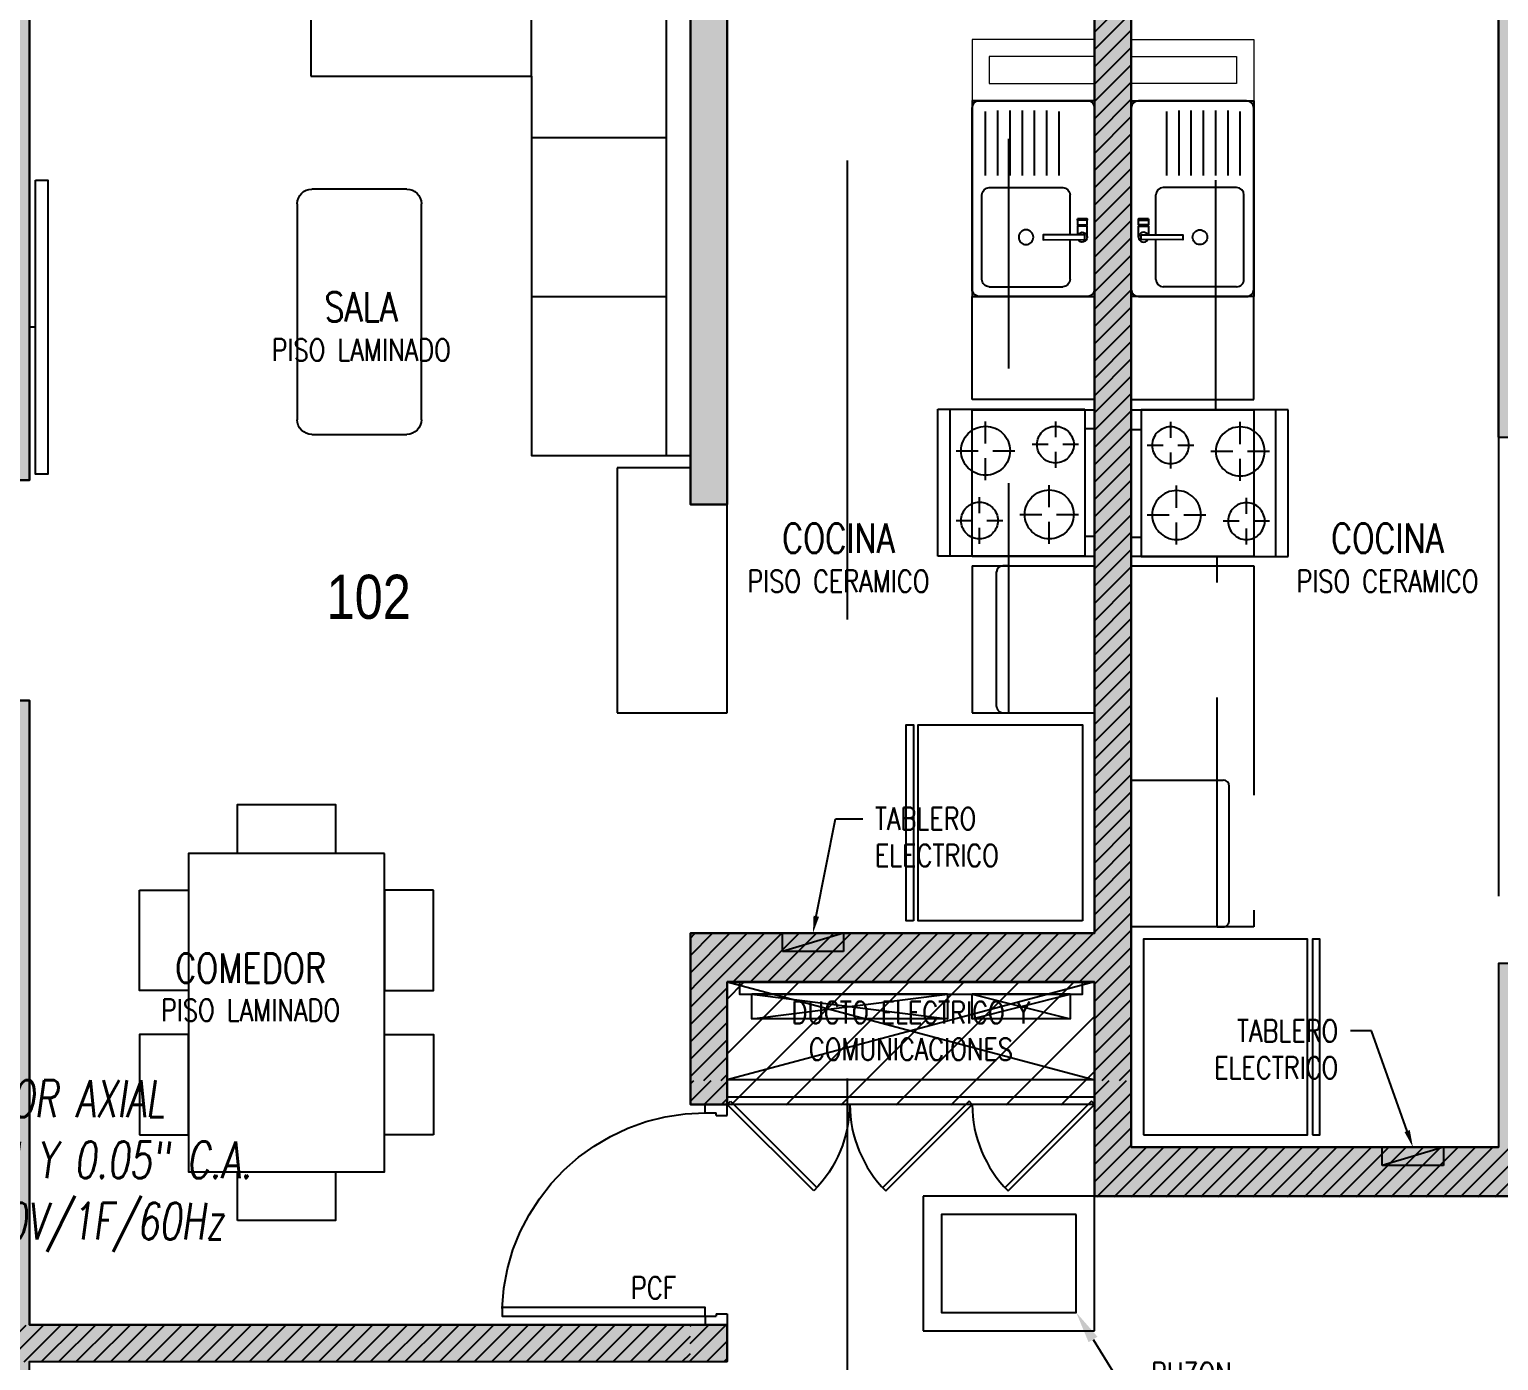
# Model space of a CAD drawing. Header units: millimetres. Extents: x -3 to 53, y -269 to 39.
# Drawn here: x 6 to 12, y 29.05 to 34.49 of the extents above; entities that cross this region are included whole.
import ezdxf
from ezdxf import colors
from ezdxf.entities.mleader import LeaderData, LeaderLine
from ezdxf.enums import TextEntityAlignment as Align
from ezdxf.math import Vec2, Vec3

# ---------------------------------------------------------------- set-up
doc = ezdxf.new("R2010")
doc.units = ezdxf.units.MM
doc.header["$LTSCALE"] = 15
doc.set_wipeout_variables(frame=1)
for name, pattern in [('CENTER', [2, 1.25, -0.25, 0.25, -0.25]), ('HIDDEN', [0.375, 0.25, -0.125]), ('HIDDEN2', [0.1875, 0.125, -0.0625])]:
    doc.linetypes.add(name, pattern=pattern)
doc.layers.get('0').update_dxf_attribs({"color": 250})
for name, color, linetype in [('01', 250, 'Continuous'), ('A-COCINAS-LAV', 250, 'Continuous'), ('A-CORTE', 250, 'CENTER'), ('A-EST HATCH', 250, 'Continuous'), ('A-EST PLACAS', 250, 'Continuous'), ('A-EST VIGAS', 250, 'HIDDEN2'), ('A-LINEAS', 250, 'Continuous'), ('A-MOBILIARIO', 250, 'Continuous'), ('A-MURO BAJO', 251, 'Continuous'), ('A-NUMERACIONDEP', 251, 'Continuous'), ('A-PROYECCIONES', 250, 'HIDDEN2'), ('A-PUERTAS', 250, 'Continuous'), ('A-TEXTO-ACABADO PISO', 250, 'Continuous'), ('A-TEXTO-AMBIENTE', 252, 'Continuous'), ('A-TEXTO-INDICACIONES', 250, 'Continuous'), ('A_30_TableroElect', 250, 'Continuous'), ('AREA MODIF', 250, 'Continuous'), ('L6 Linea fina', 141, 'Continuous'), ('MURO CF 120', 250, 'Continuous'), ('MURO CF 60', 250, 'Continuous')]:
    doc.layers.add(name, color=color, linetype=linetype)
doc.layers.add('A-MUROS', color=252, linetype='Continuous', lineweight=30)
doc.layers.add('DLP_MURO ALTO', color=250, linetype='Continuous', lineweight=20)
doc.styles.add('JNV ING', font='romans.shx', dxfattribs={"width": 0.7, "oblique": 8, "height": 0.15})
doc.styles.add('R80', font='ARIALN.TTF', dxfattribs={"height": 2.03})
doc.styles.add('ROMANS', font='romans.shx', dxfattribs={"width": 0.8})
doc.styles.add('TXT_COTAS', font='romans.shx', dxfattribs={"width": 0.8})
pattern_1 = [(45, (179.999405, -25.002057), (-0.035355339, 0.035355339), [])]
pattern_2 = [(45, (359.999405, -25.002057), (-0.035355339, 0.035355339), [])]

# ---------------------------------------------------------------- blocks, each defined once
blk = doc.blocks.new('est_P1')
at = {"layer": 'A-EST HATCH'}
h = blk.add_hatch(color=256, dxfattribs=at)
h.dxf.hatch_style = 1
h.paths.add_polyline_path([(-9.144, -13.7899), (-9.144, -7.725), (-10.644, -7.725), (-10.644, -8.475), (-10.794, -8.475), (-10.794, -7.525), (-8.994, -7.525), (-8.994, -8.4), (-7.494, -8.4), (-7.494, -7.9), (-7.344, -7.9), (-7.344, -8.6), (-8.994, -8.6), (-8.994, -13.7899)])
h.paths.add_polyline_path([(-30.244, -3.725), (-28.644, -3.725), (-28.644, -0.625), (-29.844, -0.625), (-29.844, -0.475), (-28.494, -0.475), (-28.494, -3.875), (-30.244, -3.875)])
h.paths.add_polyline_path([(-31.044, -0.475), (-31.194, -0.475), (-31.194, -3.875), (-31.044, -3.875)])
h.paths.add_polyline_path([(-36.544, 0), (-36.844, 0), (-36.844, -0.15), (-36.694, -0.15), (-36.694, -3.225), (-36.544, -3.225)])
h.paths.add_polyline_path([(-33.594, -0.625), (-33.594, -3.725), (-31.994, -3.725), (-31.994, -3.875), (-33.744, -3.875), (-33.744, -0.475), (-32.394, -0.475), (-32.394, -0.625)])
h.paths.add_polyline_path([(-42.844, -0.15), (-43.444, -0.15), (-43.444, 0), (-42.694, 0), (-42.694, -3.4), (-43.844, -3.4), (-43.844, -3.25), (-42.844, -3.25)])
h.paths.add_polyline_path([(-44.644, 0), (-44.644, -3.4), (-44.794, -3.4), (-44.794, 0)])
h.paths.add_polyline_path([(-45.594, -3.25), (-47.194, -3.25), (-47.194, -0.15), (-45.994, -0.15), (-45.994, 0), (-47.344, 0), (-47.344, -3.4), (-45.594, -3.4)])
h.paths.add_polyline_path([(-42.844, -13.7), (-43.444, -13.7), (-43.444, -13.85), (-42.694, -13.85), (-42.694, -10.45), (-43.844, -10.45), (-43.844, -10.6), (-42.844, -10.6)])
h.paths.add_polyline_path([(-44.644, -13.85), (-44.644, -10.45), (-44.794, -10.45), (-44.794, -13.85)])
h.paths.add_polyline_path([(-45.594, -10.6), (-47.194, -10.6), (-47.194, -13.7), (-45.994, -13.7), (-45.994, -13.85), (-47.344, -13.85), (-47.344, -10.45), (-45.594, -10.45)])
h.paths.add_polyline_path([(-39.994, -10.35), (-39.844, -10.35), (-39.844, -13.6999), (-39.694, -13.6999), (-39.694, -13.8499), (-39.994, -13.8499)])
h.paths.add_polyline_path([(-30.244, -10.125), (-28.644, -10.125), (-28.644, -13.225), (-29.844, -13.225), (-29.844, -13.375), (-28.494, -13.375), (-28.494, -9.975), (-30.244, -9.975)])
h.paths.add_polyline_path([(-31.044, -13.375), (-31.194, -13.375), (-31.194, -9.975), (-31.044, -9.975)])
h.paths.add_polyline_path([(-36.544, -13.85), (-36.844, -13.8499), (-36.844, -13.7), (-36.694, -13.7), (-36.694, -10.625), (-36.544, -10.625)])
h.paths.add_polyline_path([(-33.594, -13.225), (-33.594, -10.125), (-31.994, -10.125), (-31.994, -9.975), (-33.744, -9.975), (-33.744, -13.375), (-32.394, -13.375), (-32.394, -13.225)])
h.paths.add_polyline_path([(-17.094, -3.725), (-18.694, -3.725), (-18.694, -0.625), (-17.494, -0.625), (-17.494, -0.475), (-18.844, -0.475), (-18.844, -3.875), (-17.094, -3.875)])
h.paths.add_polyline_path([(-16.294, -0.475), (-16.144, -0.475), (-16.144, -3.875), (-16.294, -3.875)])
h.paths.add_polyline_path([(-10.494, 0), (-10.494, -0.15), (-10.644, -0.15), (-10.644, -3.225), (-10.794, -3.225), (-10.794, 0)])
h.paths.add_polyline_path([(-13.744, -0.625), (-13.744, -3.725), (-15.344, -3.725), (-15.344, -3.875), (-13.594, -3.875), (-13.594, -0.475), (-14.944, -0.475), (-14.944, -0.625)])
h.paths.add_polyline_path([(-8.994, -5.25), (-7.344, -5.25), (-7.344, -5.95), (-7.494, -5.95), (-7.494, -5.45), (-8.994, -5.45), (-8.994, -6.325), (-10.794, -6.325), (-10.794, -5.375), (-10.644, -5.375), (-10.644, -6.125), (-9.144, -6.125), (-9.144, -0.06), (-8.994, -0.06)])
h.paths.add_polyline_path([(-4.494, -0.15), (-3.894, -0.15), (-3.894, 0), (-4.644, 0), (-4.644, -3.4), (-3.494, -3.4), (-3.494, -3.25), (-4.494, -3.25)])
h.paths.add_polyline_path([(-2.694, 0), (-2.694, -3.4), (-2.544, -3.4), (-2.544, 0)])
h.paths.add_polyline_path([(-1.744, -3.25), (-0.144, -3.25), (-0.144, -0.15), (-1.344, -0.15), (-1.344, 0), (0.006, 0), (0.006, -3.4), (-1.744, -3.4)])
h.paths.add_polyline_path([(-2.694, -13.85), (-2.694, -10.4499), (-2.544, -10.4499), (-2.544, -13.85)])
h.paths.add_polyline_path([(-1.744, -10.5999), (-0.144, -10.5999), (-0.144, -13.7), (-1.344, -13.7), (-1.344, -13.85), (0.006, -13.85), (0.006, -10.4499), (-1.744, -10.4499)])
h.paths.add_polyline_path([(-7.344, -10.35), (-7.494, -10.35), (-7.494, -13.6999), (-7.644, -13.6999), (-7.644, -13.8499), (-7.344, -13.85)])
h.paths.add_polyline_path([(-17.094, -10.125), (-18.694, -10.125), (-18.694, -13.225), (-17.494, -13.225), (-17.494, -13.375), (-18.844, -13.375), (-18.844, -9.975), (-17.094, -9.975)])
h.paths.add_polyline_path([(-16.294, -13.375), (-16.144, -13.375), (-16.144, -9.975), (-16.294, -9.975)])
h.paths.add_polyline_path([(-10.794, -13.85), (-10.494, -13.8499), (-10.494, -13.6999), (-10.644, -13.7), (-10.644, -10.625), (-10.794, -10.625)])
h.paths.add_polyline_path([(-13.744, -13.225), (-13.744, -10.125), (-15.344, -10.125), (-15.344, -9.975), (-13.594, -9.975), (-13.594, -13.375), (-14.944, -13.375), (-14.944, -13.225)])
h.paths.add_polyline_path([(-38.344, -7.525), (-36.544, -7.525), (-36.544, -8.475), (-36.694, -8.475), (-36.694, -7.725), (-38.194, -7.725), (-38.194, -13.7899), (-38.344, -13.7899), (-38.344, -8.6), (-39.994, -8.6), (-39.994, -7.9), (-39.844, -7.9), (-39.844, -8.4), (-38.344, -8.4)])
h.paths.add_polyline_path([(-4.644, -13.85), (-4.644, -10.4499), (-3.494, -10.4499), (-3.494, -10.5999), (-4.494, -10.5999), (-4.494, -13.7), (-3.894, -13.7), (-3.894, -13.85)])
h.paths.add_polyline_path([(-1.7407, -5.5), (-1.594, -5.5), (-1.594, -4.3), (-3.744, -4.3), (-3.744, -4.45), (-3.294, -4.45), (-3.294, -6.05), (-3.094, -6.05), (-3.094, -4.45), (-1.744, -4.45), (-1.744, -5.5)], flags=17)
h.paths.add_polyline_path([(-1.7407, -8.3499), (-1.594, -8.3499), (-1.594, -9.5499), (-3.744, -9.5499), (-3.744, -9.3999), (-3.294, -9.4), (-3.294, -7.8), (-3.094, -7.8), (-3.094, -9.4), (-1.744, -9.3999), (-1.744, -8.3499)], flags=17)
h.paths.add_polyline_path([(-7.494, -6.85), (-4.644, -6.85), (-4.644, -4.3), (-4.494, -4.3), (-4.494, -6.85), (-1.744, -6.85), (-1.744, -6.25), (-1.594, -6.25), (-1.594, -6.85), (1.156, -6.85), (1.156, -2.8), (1.356, -2.8), (1.356, -11.05), (1.156, -11.05), (1.156, -7), (-1.594, -7), (-1.594, -7.5999), (-1.744, -7.5999), (-1.744, -7), (-4.494, -7), (-4.494, -9.5499), (-4.644, -9.5499), (-4.644, -7), (-7.494, -7)])
h.paths.add_polyline_path([(-7.344, 0), (-7.344, -3.5), (-7.494, -3.5), (-7.494, -0.15), (-7.644, -0.15), (-7.644, 0)])
h.paths.add_polyline_path([(-38.344, -0.06), (-38.344, -5.25), (-39.994, -5.25), (-39.994, -5.95), (-39.844, -5.95), (-39.844, -5.45), (-38.344, -5.45), (-38.344, -6.325), (-36.544, -6.325), (-36.544, -5.375), (-36.694, -5.375), (-36.694, -6.125), (-38.194, -6.125), (-38.194, -0.06)])
h.paths.add_polyline_path([(-45.744, -6.85), (-48.494, -6.85), (-48.494, -2.8), (-48.694, -2.8), (-48.694, -11.0499), (-48.494, -11.0499), (-48.494, -6.9999), (-45.744, -7), (-45.744, -7.6), (-45.594, -7.6), (-45.594, -7), (-42.844, -7), (-42.844, -9.55), (-42.694, -9.55), (-42.694, -6.9999), (-39.8439, -6.9999), (-39.8439, -6.85), (-42.694, -6.85), (-42.694, -4.3), (-42.844, -4.3), (-42.844, -6.85), (-45.594, -6.85), (-45.594, -6.25), (-45.744, -6.25)])
h.paths.add_polyline_path([(-39.994, 0), (-39.694, 0), (-39.694, -0.15), (-39.844, -0.15), (-39.8439, -3.5), (-39.994, -3.5)])
h.paths.add_polyline_path([(-45.5972, -5.5), (-45.744, -5.5), (-45.744, -4.3), (-43.594, -4.3), (-43.594, -4.45), (-44.044, -4.45), (-44.044, -6.05), (-44.244, -6.05), (-44.244, -4.45), (-45.594, -4.45), (-45.594, -5.5)], flags=17)
h.paths.add_polyline_path([(-45.5972, -8.35), (-45.744, -8.35), (-45.744, -9.55), (-43.594, -9.55), (-43.594, -9.4), (-44.044, -9.4), (-44.044, -7.8), (-44.244, -7.8), (-44.244, -9.4), (-45.594, -9.4), (-45.594, -8.35)], flags=17)
h.paths.add_polyline_path([(-25.344, -6.325), (-25.494, -6.325), (-25.494, -2.625), (-25.344, -2.625)])
h.paths.add_polyline_path([(-21.094, -6.325), (-11.694, -6.325), (-11.694, -6.175), (-15.244, -6.175), (-15.244, -4.775), (-15.444, -4.775), (-15.444, -6.175), (-18.344, -6.175), (-18.344, -4.775), (-18.494, -4.775), (-18.494, -6.175), (-20.894, -6.175), (-20.894, -4.925), (-19.244, -4.925), (-19.244, -4.775), (-21.519, -4.775), (-21.519, -4.925), (-21.094, -4.925)])
h.paths.add_polyline_path([(-21.544, -6.325), (-23.544, -6.325), (-23.544, -6.175), (-21.694, -6.175), (-21.694, -2.775), (-23.544, -2.775), (-23.544, -2.625), (-21.694, -2.625), (-21.694, -0.475), (-20.844, -0.475), (-20.844, -0.625), (-21.544, -0.625)])
h.paths.add_polyline_path([(-26.244, -4.925), (-26.244, -6.325), (-35.644, -6.325), (-35.644, -6.175), (-32.094, -6.175), (-32.094, -4.775), (-31.894, -4.775), (-31.894, -6.175), (-28.994, -6.175), (-28.994, -4.775), (-28.844, -4.775), (-28.844, -6.175), (-26.444, -6.175), (-26.444, -4.925), (-28.094, -4.925), (-28.094, -4.775), (-25.899, -4.7733), (-25.899, -4.9233)])
h.paths.add_polyline_path([(-25.874, -0.6233), (-26.494, -0.625), (-26.494, -0.475), (-25.674, -0.4733), (-25.674, -6.3233), (-25.874, -6.3233)])
h.paths.add_polyline_path([(-25.674, -9.0983), (-25.674, -13.3733), (-26.494, -13.375), (-26.494, -13.225), (-25.874, -13.2233), (-25.874, -9.0983)])
h.paths.add_polyline_path([(-27.644, -9.075), (-27.644, -8.925), (-25.874, -8.9234), (-25.874, -7.6733), (-28.394, -7.675), (-28.394, -9.075), (-28.544, -9.075), (-28.544, -7.675), (-31.894, -7.675), (-31.894, -9.075), (-32.094, -9.075), (-32.094, -7.675), (-35.644, -7.675), (-35.644, -7.525), (-25.674, -7.5234), (-25.674, -9.0733)])
h.paths.add_polyline_path([(-19.694, -9.075), (-19.694, -8.925), (-21.494, -8.925), (-21.494, -7.675), (-18.944, -7.675), (-18.944, -9.075), (-18.794, -9.075), (-18.794, -7.675), (-15.444, -7.675), (-15.444, -9.075), (-15.244, -9.075), (-15.244, -7.675), (-11.694, -7.675), (-11.694, -7.525), (-21.694, -7.525), (-21.694, -9.075)])
h.paths.add_polyline_path([(-22.694, -12.8249), (-25.344, -12.825), (-25.344, -10.175), (-22.994, -10.175), (-22.994, -9.625), (-22.694, -9.625), (-22.694, -9.475), (-23.144, -9.475), (-23.144, -10.025), (-25.344, -10.025), (-25.344, -7.675), (-24.144, -7.675), (-24.144, -7.525), (-25.494, -7.525), (-25.494, -12.975), (-22.694, -12.975)])
h.paths.add_polyline_path([(-21.694, -13.375), (-20.844, -13.375), (-20.844, -13.225), (-21.544, -13.225), (-21.544, -9.1), (-21.694, -9.1)])
at = {"layer": 'A-EST PLACAS', "elevation": 0}
for points in [[(-42.844, -0.15), (-43.444, -0.15), (-43.444, 0), (-42.694, 0), (-42.694, -3.4), (-43.844, -3.4), (-43.844, -3.25), (-42.844, -3.25)], [(-39.994, 0), (-39.694, 0), (-39.694, -0.15), (-39.844, -0.15), (-39.8439, -3.5), (-39.994, -3.5)], [(-36.544, 0), (-36.844, 0), (-36.844, -0.15), (-36.694, -0.15), (-36.694, -3.225), (-36.544, -3.225)], [(-38.344, -0.06), (-38.344, -5.25), (-39.994, -5.25), (-39.994, -5.95), (-39.844, -5.95), (-39.844, -5.45), (-38.344, -5.45), (-38.344, -6.325), (-36.544, -6.325), (-36.544, -5.375), (-36.694, -5.375), (-36.694, -6.125), (-38.194, -6.125), (-38.194, -0.06)], [(-45.744, -6.85), (-48.494, -6.85), (-48.494, -2.8), (-48.694, -2.8), (-48.694, -11.0499), (-48.494, -11.0499), (-48.494, -6.9999), (-45.744, -7), (-45.744, -7.6), (-45.594, -7.6), (-45.594, -7), (-42.844, -7), (-42.844, -9.55), (-42.694, -9.55), (-42.694, -6.9999), (-39.8439, -6.9999), (-39.8439, -6.85), (-42.694, -6.85), (-42.694, -4.3), (-42.844, -4.3), (-42.844, -6.85), (-45.594, -6.85), (-45.594, -6.25), (-45.744, -6.25)]]:
    blk.add_lwpolyline(points, close=True, dxfattribs=at)
at = {"layer": 'A-EST VIGAS'}
blk.add_line((-36.694, -3.225, 0), (-36.694, -5.375, 0), dxfattribs=at)
blk = doc.blocks.new('_Dot')
at = {"color": 0, "linetype": 'ByBlock', "lineweight": -2}
blk.add_line((-0.5, 0), (-1, 0), dxfattribs=at)
at = {"color": 0, "linetype": 'ByBlock', "const_width": 0.5}
blk.add_lwpolyline([(-0.25, 0, 1), (0.25, 0, 1)], format="xyb", close=True, dxfattribs=at)
blk = doc.blocks.new('XREF_TORREC$0$BANDEJA')
at = {"color": 8}
for points in [[(8.9, 5.6), (8.9, 5.55), (10.3, 5.55), (10.3, 5.6), (8.9, 5.6)], [(8.95, 5.45), (8.95, 5.55), (9.75, 5.55), (9.75, 5.45), (8.95, 5.45), (9.75, 5.55), (8.95, 5.55), (9.75, 5.45)], [(9.85, 5.45), (9.85, 5.55), (10.25, 5.55), (10.25, 5.45), (9.85, 5.45), (10.25, 5.55), (9.85, 5.55), (10.25, 5.45)]]:
    blk.add_lwpolyline(points, dxfattribs=at)
blk = doc.blocks.new('TEXTO DUCTOS P1')
at = {"layer": 'A-TEXTO-INDICACIONES', "insert": (8.25, -5.65), "char_height": 0.09, "width": 1.075244, "attachment_point": 5, "style": 'ROMANS'}
blk.add_mtext('\\pxsm1,qc,t16;DUCTO ELECTRICO Y COMUNICACIONES', dxfattribs=at)
blk = doc.blocks.new('Cortes-Elev.')
at = {"layer": 'A-CORTE', "linetype": 'CENTER', "ltscale": 0.5}
blk.add_lwpolyline([(9.3406, 20.8306), (9.3406, 37.8534)], dxfattribs=at)
blk = doc.blocks.new('*U89')
blk.add_wipeout([(0, 0), (0, -0.0202), (0.17, -0.0202), (0.17, 0)])
blk.add_lwpolyline([(0, 0), (0.17, 0), (0.17, -0.0202), (0, -0.0202)], close=True)
blk = doc.blocks.new('LAV-COC_01')
for p, q in [((-0.07, 0.0421, 0), (-0.07, 0.7821, 0)), ((0.4, 0.8121, 0), (-0.04, 0.8121, 0)), ((0.43, 0.0421, 0), (0.43, 0.7821, 0)), ((0.225, 0.5071, 0), (0.225, 0.7721, 0)), ((0.275, 0.5071, 0), (0.275, 0.7721, 0)), ((0.325, 0.5071, 0), (0.325, 0.7721, 0)), ((0.375, 0.507, 0), (0.375, 0.768, 0)), ((0.03, 0.0821, 0), (0.03, 0.4271, 0)), ((0.36, 0.4571, 0), (0.06, 0.4571, 0)), ((0.39, 0.0821, 0), (0.39, 0.4271, 0)), ((-0.04, 0.0121, 0), (0.4, 0.0121, 0)), ((0.36, 0.0521, 0), (0.06, 0.0521, 0))]:
    blk.add_line(p, q)
at = {"extrusion": (-8.98137e-08, -2.25601e-18, 1)}
for p, q in [((0.075, 0.507, 0), (0.075, 0.768, 0)), ((0.125, 0.5071, 0), (0.125, 0.7721, 0)), ((0.175, 0.5071, 0), (0.175, 0.7721, 0))]:
    blk.add_line(p, q, dxfattribs=at)
at = {"extrusion": (-4.49068e-08, 3.60285e-08, 1), "elevation": 0}
for points in [[(0, 0.3296), (0, 0.3046), (-0.04, 0.3046), (-0.04, 0.3296)], [(0, 0.3296), (-0.04, 0.3296), (-0.04, 0.3246), (0, 0.3246)]]:
    blk.add_lwpolyline(points, close=True, dxfattribs=at)
blk.add_lwpolyline([(-0.04, 0.2546), (-0.04, 0.2996), (0, 0.2996), (0, 0.2646)], dxfattribs=at)
at = {"extrusion": (-4.49068e-08, 3.60285e-08, 1)}
blk.add_arc((-0.02, 0.2546, 0), 0.02, 29.99971, 329.99971, dxfattribs=at)
for centre, start_param, end_param in [((-0.04, 0.7821, 0), -0.785398, 0.785398), ((0.4, 0.7821, 0), -2.356194, -0.785398), ((0.06, 0.4271, 0), -0.785398, 0.785398), ((0.36, 0.4271, 0), -2.356194, -0.785398), ((0.06, 0.0821, 0), 0.785398, 2.356194), ((0.36, 0.0821, 0), 2.356194, 3.926991), ((-0.04, 0.0421, 0), 0.785398, 2.356194), ((0.4, 0.0421, 0), 2.356194, 3.926991)]:
    blk.add_ellipse(centre, major_axis=(-0.0212, 0.0212), ratio=1, start_param=start_param, end_param=end_param)
blk.add_ellipse((0.21, 0.2546, 0), major_axis=(-0.0212, 0.0212), ratio=1)
at = {"layer": '01', "extrusion": (-4.49068e-08, 3.60285e-08, 1), "elevation": 0}
for points in [[(-0.0375, 0.2996), (-0.0375, 0.3046)], [(-0.02, 0.2996), (-0.02, 0.3046)], [(-0.0025, 0.2996), (-0.0025, 0.3046)]]:
    blk.add_lwpolyline(points, dxfattribs=at)
at = {"extrusion": (-4.49068e-08, 3.60285e-08, 1), "rotation": 359.9380941588614}
blk.add_blockref('*U89', (-0.03, 0.2648, 0), dxfattribs=at)
blk = doc.blocks.new('A$C33FC7C8B')
at = {"ltscale": 0.5}
for p, q in [((0.08, 0.64, -0.0001), (0.52, 0.64, 0.0001)), ((0.08, 0.64, -0.0001), (0.08, 0.6, -0.0001)), ((0.52, 0.64, 0.0001), (0.52, 0.6, 0.0001)), ((0, 0, -0.0001), (0, 0.6, -0.0001)), ((0, 0.6, -0.0001), (0.6, 0.6, 0.0001)), ((0.145, 0.575, -0.0001), (0.145, 0.51, -0.0001)), ((0.43, 0.485, 0.0001), (0.43, 0.575, 0.0001)), ((0.6, 0.6, 0.0001), (0.6, 0, 0.0001)), ((0.05, 0.48, -0.0001), (0.115, 0.48, -0.0001)), ((0.145, 0.45, -0.0001), (0.145, 0.385, -0.0001)), ((0.175, 0.48, -0.0001), (0.24, 0.48, 0)), ((0.4, 0.455, 0), (0.31, 0.455, 0)), ((0.43, 0.335, 0.0001), (0.43, 0.425, 0.0001)), ((0.55, 0.455, 0.0001), (0.46, 0.455, 0.0001)), ((0.17, 0.225, -0.0001), (0.17, 0.315, -0.0001)), ((0.455, 0.2, 0.0001), (0.455, 0.265, 0.0001)), ((0.14, 0.195, -0.0001), (0.05, 0.195, -0.0001)), ((0.29, 0.195, 0), (0.2, 0.195, 0)), ((0.17, 0.075, -0.0001), (0.17, 0.165, -0.0001)), ((0.425, 0.17, 0.0001), (0.36, 0.17, 0)), ((0.455, 0.075, 0.0001), (0.455, 0.14, 0.0001)), ((0.55, 0.17, 0.0001), (0.485, 0.17, 0.0001)), ((0.6, 0.05, 0.0001), (0, 0.05, -0.0001)), ((0.6, 0, 0.0001), (0, 0, -0.0001))]:
    blk.add_line(p, q, dxfattribs=at)
for centre, radius in [((0.145, 0.48), 0.075), ((0.43, 0.455), 0.1), ((0.17, 0.195), 0.1), ((0.455, 0.17), 0.075)]:
    blk.add_circle(centre, radius, dxfattribs=at)
blk = doc.blocks.new('REFRI')
blk.add_wipeout([(0.4, 0), (-0.4, 0), (-0.4, -0.67), (0.4, -0.67)])
blk.add_wipeout([(-0.4, -0.69), (-0.4, -0.72), (0.4, -0.72), (0.4, -0.69)])
for points in [[(-0.4, 0), (-0.4, -0.67), (0.4, -0.67), (0.4, 0)], [(-0.4, -0.69), (-0.4, -0.72), (0.4, -0.72), (0.4, -0.69)]]:
    blk.add_lwpolyline(points, close=True)
blk = doc.blocks.new('Tab.Electrico')
blk.add_hatch(color=256).paths.add_polyline_path([(0.075, 0), (0.075, 0.25), (0, 0)])
for p, q in [((0.075, 0.25), (0, 0)), ((0.075, 0.25), (0, 0.25)), ((0, 0.25), (0, 0)), ((0.075, 0), (0.075, 0.25)), ((0, 0), (0.075, 0))]:
    blk.add_line(p, q)
blk = doc.blocks.new('MESA CENTRO')
for p, q in [((-0.1937, 0), (0.1937, 0)), ((-0.2537, -0.9421), (-0.2537, -0.06)), ((0.2537, -0.06), (0.2537, -0.9421)), ((0.1937, -1.0021), (-0.1937, -1.0021))]:
    blk.add_line(p, q)
for centre, start, end in [((-0.1937, -0.06), 90, 180), ((0.1937, -0.06), 0, 90), ((-0.1937, -0.9421), 180, 270), ((0.1937, -0.9421), 270, 0)]:
    blk.add_arc(centre, 0.06, start, end)
blk = doc.blocks.new('SOFA SEC')
for p, q in [((0, 0.65), (0.1, 0.65)), ((0.1, 0.65), (0.1, 0.1)), ((0.5, 0.65), (0.1, 0.65)), ((0.75, 0.65), (0.75, 0.1)), ((1.4, 0.65), (1.4, 0.1)), ((0.1, 0.1), (2.05, 0.1))]:
    blk.add_line(p, q)
blk.add_lwpolyline([(0.5, 1.55), (0.5, 0.65), (2.05, 0.65), (2.05, 0), (0, 0), (0, 1.55)], close=True)
blk = doc.blocks.new('A$C67C01FD6')
blk.add_line((0.025, 0), (0, 0))
blk.add_lwpolyline([(0.025, 0.6), (0.075, 0.6), (0.075, -0.6), (0.025, -0.6), (0.025, 0.6)])
blk = doc.blocks.new('*U140')
for p, q in [((0.01, 0.855), (0.01, 0.9)), ((0.055, 0.855), (0.01, 0.855)), ((0.1, 0.865), (0.055, 0.865)), ((0.055, 0.855), (0.055, 0.865)), ((0.1, 0.865), (0.1, 0.9)), ((0.055, 0.045), (0.01, 0.045)), ((0.01, 0.045), (0.01, 0)), ((0.055, 0.045), (0.055, 0.035)), ((0.1, 0.035), (0.055, 0.035)), ((0.1, 0.035), (0.1, 0))]:
    blk.add_line(p, q)
blk.add_lwpolyline([(0.93, 0.07), (0.93, 0.035), (0.1, 0.035), (0.1, 0.07)], close=True)
at = {"linetype": 'HIDDEN2'}
blk.add_arc((0.0995, 0.0339), 0.8311, 2.23015, 89.96723, dxfattribs=at)
blk = doc.blocks.new('A$Cb5611ba7')
for points in [[(0.15, 0.1735), (0.15, -0.0265), (0.56, -0.0265), (0.56, 0.1735)], [(1.15, 0.1735), (1.15, -0.0265), (0.74, -0.0265), (0.74, 0.1735)], [(0, -0.0265), (0, -0.8265), (1.3, -0.8265), (1.3, -0.0265)], [(0, -0.2265), (0, -0.6265), (-0.2, -0.6265), (-0.2, -0.2265)], [(1.5, -0.6265), (1.3, -0.6265), (1.3, -0.2265), (1.5, -0.2265)], [(0.15, -1.0265), (0.15, -0.8265), (0.56, -0.8265), (0.56, -1.0265)], [(1.15, -1.0265), (1.15, -0.8265), (0.74, -0.8265), (0.74, -1.0265)]]:
    blk.add_lwpolyline(points, close=True)
blk = doc.blocks.new('*U108')
at = {"linetype": 'HIDDEN', "ltscale": 0.2}
for p, q in [((0.3534, 0.3534), (0, 0)), ((0.0127, -0.0127), (0.3656, 0.3401)), ((0, 0), (0.0127, -0.0127))]:
    blk.add_line(p, q, dxfattribs=at)
blk.add_arc((0, 0), 0.4995, 0, 45, dxfattribs=at)
blk = doc.blocks.new('Vent SSHH G1')
at = {"layer": 'L6 Linea fina'}
ml = blk.add_multileader_mtext('Standard', dxfattribs=at)
ml.set_content('{\\LEA-01}\\PEXTRACTOR AXIAL\\P100 CFM Y 0.05" C.A.\\P18W/220V/1F/60Hz', color=12, style='JNV ING')
ml.set_leader_properties(color=256, linetype='ByLayer', lineweight=-1)
ml.build(insert=Vec2(0, 0))
ml.multileader.update_dxf_attribs({"dogleg_length": 0.05, "arrow_head_size": 0.15})
ctx = ml.context
ctx.base_point, ctx.char_height, ctx.arrow_head_size, ctx.landing_gap_size, ctx.plane_origin = Vec3(1.0135, 0.9485, 0), 0.15, 0.15, 0.07, Vec3(3.4207, 0.346, 0)
notes = []
notes.append((ctx, [(1, (1, 1, 0), (0.9635, 0.9485, 0), (1, 0), 0.05, [(0, [(0.572, 0.5653, 0)], 0, [])])]))
ctx.mtext.insert, ctx.mtext.flow_direction = Vec3(1.0835, 1.0485, 0), 5
for ctx, leaders in notes:
    for number, flags, end, landing, length, lines in leaders:
        leader = LeaderData()
        leader.index, (leader.has_last_leader_line, leader.has_dogleg_vector, leader.attachment_direction) = number, flags
        leader.last_leader_point, leader.dogleg_vector, leader.dogleg_length = Vec3(end), Vec3(landing), length
        for number, points, colour, breaks in lines:
            line = LeaderLine()
            line.index, line.vertices, line.color, line.breaks = number, Vec3.list(points), colors.encode_raw_color(colour), breaks
            leader.lines.append(line)
        ctx.leaders.append(leader)

msp = doc.modelspace()

# ---------------------------------------------------------------- hatches: boundary and pattern name
at = {"layer": 'AREA MODIF'}
h = msp.add_hatch(dxfattribs=at)
h.set_pattern_fill('ANSI31', color=256, scale=0.05, style=0)
h.set_pattern_definition([(45, (-0.00059, 25.04798), (-0.1122532, 0.1122532), [])])
h.paths.add_polyline_path([(8.8494, 30.5979), (10.3494, 30.5979), (10.3493, 30.0979), (8.8495, 30.0979)])
at = {"layer": 'MURO CF 120'}
h = msp.add_hatch(dxfattribs=at)
h.set_pattern_fill('_USER', color=256, scale=0.05, angle=45, style=0, pattern_type=0)
h.set_pattern_definition(pattern_1)
h.paths.add_polyline_path([(8.8494, 30.098), (8.6994, 30.098), (8.6994, 30.198), (8.8494, 30.198)])
h = msp.add_hatch(dxfattribs=at)
h.set_pattern_fill('_USER', color=256, scale=0.05, angle=45, style=0, pattern_type=0)
h.set_pattern_definition(pattern_1)
h.paths.add_polyline_path([(10.4994, 29.9229), (10.3494, 29.9229), (10.3494, 30.198), (10.4994, 30.198)])
h = msp.add_hatch(dxfattribs=at)
h.set_pattern_fill('_USER', color=256, scale=0.05, angle=45, style=0, pattern_type=0)
h.set_pattern_definition(pattern_1)
h.paths.add_polyline_path([(12.1494, 29.7229), (10.3494, 29.7229), (10.3494, 29.9229), (12.1494, 29.9229)])
h = msp.add_hatch(dxfattribs=at)
h.set_pattern_fill('_USER', color=256, scale=0.05, angle=45, style=0, pattern_type=0)
h.set_pattern_definition(pattern_1)
h.paths.add_polyline_path([(36.9994, 29.8729), (30.2994, 29.873), (30.2994, 29.7229), (36.9994, 29.7229)])
h.paths.add_polyline_path([(41.1994, 29.1979), (41.3494, 29.1979), (41.3494, 29.0479), (41.1994, 29.0479)])
h.paths.add_polyline_path([(8.8495, 29.0479), (8.6989, 29.0479), (8.6989, 29.1979), (8.8495, 29.1979)])
at = {"layer": 'MURO CF 60'}
h = msp.add_hatch(dxfattribs=at)
h.set_pattern_fill('_USER', color=256, scale=0.05, angle=45, pattern_type=0)
h.set_pattern_definition(pattern_2)
h.paths.add_polyline_path([(10.4994, 30.598), (8.6994, 30.598), (8.6994, 30.798), (10.4994, 30.798)])
h = msp.add_hatch(dxfattribs=at)
h.set_pattern_fill('_USER', color=256, scale=0.05, angle=45, pattern_type=0)
h.set_pattern_definition(pattern_2)
h.paths.add_polyline_path([(8.8495, 30.198), (8.6993, 30.198), (8.6994, 30.598), (8.8496, 30.598)])
h = msp.add_hatch(dxfattribs=at)
h.set_pattern_fill('_USER', color=256, scale=0.05, angle=45, pattern_type=0)
h.set_pattern_definition(pattern_2)
h.paths.add_polyline_path([(10.4993, 30.198), (10.3491, 30.198), (10.3492, 30.598), (10.4994, 30.598)])
h = msp.add_hatch(dxfattribs=at)
h.set_pattern_fill('_USER', color=256, scale=0.05, angle=45, pattern_type=0)
h.set_pattern_definition(pattern_2)
h.paths.add_polyline_path([(8.6994, 29.1979), (-0.0006, 29.198), (-0.0006, 29.0479), (8.6994, 29.0479)])

# ---------------------------------------------------------------- linework, layer by layer
msp.add_line((10, 32.3), (9.975, 32.3))
for centre, start, end in [((9.975, 32.275), 90, 180), ((10.875, 31.3999, 0), 0, 90)]:
    msp.add_arc(centre, 0.025, start, end)
at = {"layer": 'A-LINEAS'}
for p, q in [((10.35, 30.6), (8.85, 30.2)), ((8.85, 30.6), (10.35, 30.2))]:
    msp.add_line(p, q, dxfattribs=at)
at = {"layer": 'A-MURO BAJO'}
for p, q in [((8.7, 32.7), (8.4, 32.7)), ((8.4, 32.7), (8.4, 31.7)), ((8.85, 31.7), (8.85, 32.55)), ((8.4, 31.7), (8.85, 31.7)), ((10.35, 30.2), (8.85, 30.2))]:
    msp.add_line(p, q, dxfattribs=at)
at = {"layer": 'A-MUROS'}
for p, q in [((6, 32.65), (6, 36.05)), ((8.7, 32.55), (8.7, 36.05)), ((8.85, 32.55), (8.85, 35.6)), ((12, 35.5999), (12, 32.825)), ((6, 32.65), (4.85, 32.65)), ((8.85, 32.55), (8.7, 32.55)), ((5.85, 31.75), (6, 31.75)), ((6, 31.75), (6, 29.2)), ((10.35, 30.8), (8.7, 30.8)), ((8.7, 30.1), (8.7, 30.8)), ((10.35, 30.6), (8.85, 30.6)), ((8.85, 30.1), (8.85, 30.6)), ((10.35, 29.725, 0), (10.35, 30.6)), ((8.85, 30.1), (8.7, 30.1)), ((12, 29.925), (10.5, 29.925)), ((12.15, 29.725), (10.35, 29.725)), ((6, 29.2), (8.8501, 29.2)), ((8.8501, 29.2), (8.8501, 29.05)), ((8.8501, 29.0499), (8.8501, 29.1999))]:
    msp.add_line(p, q, dxfattribs=at)
at = {"layer": 'A-PROYECCIONES', "ltscale": 0.5}
for p, q in [((9.85, 32.3), (10.35, 32.3)), ((9.85, 32.3), (9.85, 31.7)), ((10.85, 30.825), (10.85, 32.3375)), ((9.95, 31.725), (9.95, 32.275)), ((10.5, 31.4249), (10.875, 31.4249, 0)), ((10.9, 30.85), (10.9, 31.3999)), ((10.85, 30.825), (10.875, 30.825))]:
    msp.add_line(p, q, dxfattribs=at)
for points in [[(10.35, 32.9375), (10.35, 32.3375), (9.85, 32.3375), (9.85, 32.9375)], [(11, 32.9375), (11, 32.3375), (10.5, 32.3375), (10.5, 32.9375)]]:
    msp.add_lwpolyline(points, close=True, dxfattribs=at)
for points in [[(10.5, 32.3), (11, 32.3), (11, 30.825), (10.5, 30.825)], [(9.85, 31.7), (10.35, 31.7)]]:
    msp.add_lwpolyline(points, dxfattribs=at)
for centre, start, end in [((9.975, 31.725), 180, 270), ((10.875, 30.85, 0), 270, 0)]:
    msp.add_arc(centre, 0.025, start, end, dxfattribs=at)
at = {"layer": 'A-PUERTAS'}
for p, q in [((10.35, 30.13), (8.85, 30.13)), ((10.35, 30.1), (8.85, 30.1))]:
    msp.add_line(p, q, dxfattribs=at)
at = {"layer": 'A_30_TableroElect', "linetype": 'HIDDEN'}
msp.add_lwpolyline([(10.35, 29.725), (9.65, 29.725), (9.65, 29.175), (10.35, 29.175)], close=True, dxfattribs=at)
at = {"layer": 'A_30_TableroElect'}
msp.add_lwpolyline([(10.275, 29.65), (9.725, 29.65), (9.725, 29.25), (10.275, 29.25)], close=True, dxfattribs=at)
at = {"layer": 'DLP_MURO ALTO'}
for points in [[(10.35, 34.38), (9.92, 34.38), (9.92, 34.27), (10.35, 34.27)], [(10.5, 34.38), (10.93, 34.3799), (10.93, 34.2699), (10.5, 34.27)]]:
    msp.add_lwpolyline(points, dxfattribs=at)

# ---------------------------------------------------------------- block references
for name, p in [('est_P1', (48.694, 36.0499, 0)), ('XREF_TORREC$0$BANDEJA', (0, 25))]:
    msp.add_blockref(name, p)
at = {"xscale": -1, "rotation": 270}
for p in [(9.075, 30.725), (11.525, 29.85)]:
    msp.add_blockref('Tab.Electrico', p, dxfattribs=at)
at = {"layer": 'A-CORTE'}
msp.add_blockref('Cortes-Elev.', (0, 0), dxfattribs=at)
at = {"layer": 'A-MOBILIARIO', "xscale": -1}
for name, p, rotation in [('SOFA SEC', (8.7, 34.8, 0), 90.00043285210192), ('MESA CENTRO', (7.3473, 33.8391, 0), 2.257911194014639e-05), ('*U140', (8.8601, 29.2), 0.003295516575150259)]:
    msp.add_blockref(name, p, dxfattribs=dict(at, rotation=rotation))
at = {"layer": 'A-MOBILIARIO'}
msp.add_blockref('A$C67C01FD6', (6, 33.275, 0), dxfattribs=at)
at = {"layer": 'A-MOBILIARIO', "rotation": 270}
msp.add_blockref('A$Cb5611ba7', (7.4765, 31.125), dxfattribs=at)
at = {"layer": 'A-PROYECCIONES', "ltscale": 0.5, "extrusion": (4.40218e-06, 0.000440452, -1), "xscale": -1, "zscale": -1, "rotation": 90.00000251712284}
msp.add_blockref('A$C33FC7C8B', (-9.71, 32.94, 0.0144), dxfattribs=at)
at = {"layer": 'A-PROYECCIONES', "ltscale": 0.5, "extrusion": (-4.40218e-06, 0.000440452, -1), "zscale": -1, "rotation": 269.9999974828772}
msp.add_blockref('A$C33FC7C8B', (-11.14, 32.9375, 0.0143), dxfattribs=at)
at = {"layer": 'A-PROYECCIONES', "ltscale": 0.25, "xscale": -1, "rotation": 180}
msp.add_blockref('*U108', (8.85, 30.1), dxfattribs=at)
at = {"layer": 'A-PROYECCIONES', "ltscale": 0.25, "rotation": 180}
for p in [(9.8505, 30.1, 0), (10.35, 30.1, 0)]:
    msp.add_blockref('*U108', p, dxfattribs=at)
at = {"layer": 'A-TEXTO-INDICACIONES'}
msp.add_blockref('TEXTO DUCTOS P1', (1.35, 36.05), dxfattribs=at)

# ---------------------------------------------------------------- texts
at = {"layer": 'A-TEXTO-ACABADO PISO', "char_height": 0.09, "attachment_point": 2, "style": 'ROMANS'}
for s, width, insert in [('PISO LAMINADO', 1.034523, (7.3552, 33.2267, 0)), ('PISO CERAMICO', 1.20225, (9.3038, 32.282)), ('PISO CERAMICO', 1.20225, (11.5462, 32.282)), ('PISO LAMINADO', 1.20225, (6.9032, 30.53))]:
    msp.add_mtext_dynamic_manual_height_columns(s, width=width, gutter_width=12.5, heights=[0], dxfattribs=dict(at, insert=insert))
at = {"layer": 'A-TEXTO-AMBIENTE', "style": 'ROMANS', "width": 0.8}
for s, p in [('SALA', (7.3551, 33.298, 0)), ('COCINA', (9.3038, 32.3525, 0)), ('COCINA', (11.5462, 32.3525, 0)), ('COMEDOR', (6.9033, 30.5966))]:
    msp.add_text(s, height=0.12, dxfattribs=at).set_placement(p, align=Align.CENTER)
at = {"layer": 'A-TEXTO-INDICACIONES', "style": 'ROMANS', "width": 0.8}
msp.add_text('PCF', height=0.09, dxfattribs=at).set_placement((8.4567, 29.3053))

# ---------------------------------------------------------------- leaders
at = {"layer": 'A-NUMERACIONDEP'}
ml = msp.add_multileader_mtext('Standard', dxfattribs=at)
ml.set_content('102', color=256, style='R80')
ml.set_leader_properties(color=256)
ml.set_arrow_properties(name='DOT')
ml.build(insert=Vec2(0, 0))
ml.multileader.update_dxf_attribs({"leader_type": 0, "has_text_frame": 1, "text_left_attachment_type": 2, "text_right_attachment_type": 2, "dogleg_length": 0.36, "arrow_head_size": 0.06, "scale": 0.06})
ctx = ml.context
ctx.base_point, ctx.scale, ctx.char_height, ctx.arrow_head_size, ctx.landing_gap_size, ctx.plane_origin = Vec3(7.1702, 32.1715), 0.06, 0.18, 0.06, 0.06, Vec3(5.8381, 32.1671)
ctx.left_attachment, ctx.right_attachment, ctx.text_align_type = 2, 2, 1
notes = []
notes.append((ctx, [(0, (1, 1, 0), (7.6929, 32.1715), (-1, 0), 0.0917, [(0, [(7.9794, 32.5204)], 0, [])])]))
ctx.mtext.insert, ctx.mtext.width, ctx.mtext.alignment, ctx.mtext.flow_direction = Vec3(7.3857, 32.2634), 0.461923, 2, 5
at = {"layer": 'A-TEXTO-INDICACIONES'}
ml = msp.add_multileader_mtext('Standard', dxfattribs=at)
ml.set_content('BUZON IIEE', color=256, style='ROMANS')
ml.set_leader_properties(color=7)
ml.build(insert=Vec2(0, 0))
ml.multileader.update_dxf_attribs({"dogleg_length": 1.3073, "arrow_head_size": 0.13, "scale": 0.1})
ctx = ml.context
ctx.base_point, ctx.scale, ctx.char_height, ctx.arrow_head_size, ctx.landing_gap_size, ctx.plane_origin = Vec3(10.5611, 29.0005), 0.1, 0.09, 0.13, 0.01, Vec3(11.2205, 28.1036)
ctx.text_align_type = 2
notes.append((ctx, [(1, (1, 1, 0), (10.4303, 29.0005), (1, 0), 0.1307, [(0, [(10.275, 29.25)], 0, [])])]))
ctx.mtext.insert, ctx.mtext.width, ctx.mtext.defined_height, ctx.mtext.alignment, ctx.mtext.flow_direction = Vec3(10.9105, 29.0455), 0.532149, 0.5349, 3, 5
for ctx, leaders in notes:
    for number, flags, end, landing, length, lines in leaders:
        leader = LeaderData()
        leader.index, (leader.has_last_leader_line, leader.has_dogleg_vector, leader.attachment_direction) = number, flags
        leader.last_leader_point, leader.dogleg_vector, leader.dogleg_length = Vec3(end), Vec3(landing), length
        for number, points, colour, breaks in lines:
            line = LeaderLine()
            line.index, line.vertices, line.color, line.breaks = number, Vec3.list(points), colors.encode_raw_color(colour), breaks
            leader.lines.append(line)
        ctx.leaders.append(leader)

# ---------------------------------------------------------------- next in the draw order: block references
at = {"layer": 'A-COCINAS-LAV', "extrusion": (-4.49068e-08, -3.60285e-08, 1), "xscale": -1}
msp.add_blockref('LAV-COC_01', (10.28, 33.3878, 0), dxfattribs=at)
at = {"layer": 'A-COCINAS-LAV', "extrusion": (4.49068e-08, -3.60285e-08, 1)}
msp.add_blockref('LAV-COC_01', (10.57, 33.3878, 0), dxfattribs=at)
at = {"layer": 'A-COCINAS-LAV', "extrusion": (-4.49068e-08, 3.60284e-08, 1), "xscale": -1, "rotation": 270}
msp.add_blockref('REFRI', (10.3, 31.25, 0), dxfattribs=at)
at = {"layer": 'A-COCINAS-LAV', "extrusion": (4.49068e-08, 3.60284e-08, 1), "rotation": 90}
msp.add_blockref('REFRI', (10.55, 30.375, 0), dxfattribs=at)

# ---------------------------------------------------------------- next in the draw order: hatches: boundary and pattern name
at = {"layer": 'MURO CF 60'}
h = msp.add_hatch(dxfattribs=at)
h.set_pattern_fill('_USER', color=256, scale=0.05, angle=45, pattern_type=0)
h.set_pattern_definition(pattern_2)
edge = h.paths.add_edge_path()
edge.add_line((39.6994, 30.7979), (39.5494, 30.7979))
edge.add_line((39.5494, 30.7979), (39.5494, 35.9879))
edge.add_line((39.5494, 35.9879), (39.6994, 35.9879))
edge.add_line((39.6994, 35.9879), (39.6994, 30.7979))
edge = h.paths.add_edge_path()
edge.add_line((39.6994, 27.4479), (39.5494, 27.4479))
edge.add_line((39.5494, 27.4479), (39.5494, 22.2579))
edge.add_line((39.5494, 22.2579), (39.6994, 22.2579))
edge.add_line((39.6994, 22.2579), (39.6994, 27.4479))
edge = h.paths.add_edge_path()
edge.add_line((10.3494, 30.7979), (10.3494, 35.9879))
edge.add_line((10.3494, 35.9879), (10.4994, 35.9879))
edge.add_line((10.4994, 35.9879), (10.4994, 30.7979))
edge.add_line((10.4994, 30.7979), (10.3494, 30.7979))
edge = h.paths.add_edge_path()
edge.add_line((10.3494, 27.4479), (10.4994, 27.4479))
edge.add_line((10.4994, 27.4479), (10.4994, 22.2579))
edge.add_line((10.4994, 22.2579), (10.3494, 22.2579))
edge.add_line((10.3494, 22.2579), (10.3494, 27.4479))

# ---------------------------------------------------------------- next in the draw order: linework, layer by layer
at = {"layer": 'A-MURO BAJO', "elevation": 0}
msp.add_lwpolyline([(9.85, 33.4), (10.35, 33.4), (10.35, 34.2), (9.85, 34.2)], close=True, dxfattribs=at)
at = {"layer": 'A-MURO BAJO'}
msp.add_lwpolyline([(11, 33.3999), (10.5, 33.3999), (10.5, 34.1999), (11, 34.1999)], close=True, dxfattribs=at)
at = {"layer": 'A-MUROS'}
for p, q in [((10.35, 35.9899), (10.35, 30.8)), ((10.5, 35.9899), (10.5, 29.925))]:
    msp.add_line(p, q, dxfattribs=at)
at = {"layer": 'A-PROYECCIONES', "ltscale": 0.5}
for p, q in [((10, 31.7), (10, 34.2)), ((10.845, 32.9375), (10.845, 34.1999))]:
    msp.add_line(p, q, dxfattribs=at)
at = {"layer": 'A-PROYECCIONES', "ltscale": 0.5, "elevation": 0}
msp.add_lwpolyline([(9.85, 33.4), (10.35, 33.4), (10.35, 32.98), (9.85, 32.98)], close=True, dxfattribs=at)
at = {"layer": 'A-PROYECCIONES'}
msp.add_lwpolyline([(11, 33.3999), (10.5, 33.3999), (10.5, 32.98), (11, 32.98)], close=True, dxfattribs=at)
at = {"layer": 'DLP_MURO ALTO'}
for points in [[(10.35, 34.45), (9.85, 34.45), (9.85, 34.2), (10.35, 34.2)], [(10.5, 34.45), (11, 34.4499), (11, 34.1999), (10.5, 34.2)]]:
    msp.add_lwpolyline(points, dxfattribs=at)

# ---------------------------------------------------------------- next in the draw order: block references
at = {"layer": 'L6 Linea fina'}
msp.add_blockref('Vent SSHH G1', (4.2492, 29.3999, 0), dxfattribs=at)

# ---------------------------------------------------------------- next in the draw order: leaders
at = {"layer": 'A-TEXTO-INDICACIONES'}
ml = msp.add_multileader_mtext('Standard', dxfattribs=at)
ml.set_content('\\pxsm1,t16;TABLERO ELECTRICO', color=256, style='TXT_COTAS')
ml.set_leader_properties(color=256)
ml.build(insert=Vec2(0, 0))
ml.multileader.update_dxf_attribs({"dogleg_length": 0.05, "arrow_head_size": 0.07})
ctx = ml.context
ctx.base_point, ctx.char_height, ctx.arrow_head_size, ctx.landing_gap_size, ctx.plane_origin = Vec3(9.403, 31.2671), 0.09, 0.07, 0.05, Vec3(9.0138, 30.85)
notes = []
notes.append((ctx, [(0, (1, 1, 0), (9.2925, 31.2671), (1, 0), 0.1105, [(0, [(9.2, 30.8)], 0, [])])]))
ctx.mtext.insert, ctx.mtext.width, ctx.mtext.defined_height, ctx.mtext.flow_direction = Vec3(9.453, 31.3121), 0.665701, 0.3008, 5
ml = msp.add_multileader_mtext('Standard', dxfattribs=at)
ml.set_content('\\pxsm1,t16;TABLERO ELECTRICO', color=256, style='TXT_COTAS')
ml.set_leader_properties(color=256)
ml.build(insert=Vec2(0, 0))
ml.multileader.update_dxf_attribs({"dogleg_length": 0.05, "arrow_head_size": 0.07})
ctx = ml.context
ctx.base_point, ctx.char_height, ctx.arrow_head_size, ctx.landing_gap_size, ctx.plane_origin = Vec3(10.7566, 30.3999), 0.09, 0.07, 0.05, Vec3(11.841, 29.9828)
ctx.text_align_type = 2
notes.append((ctx, [(0, (1, 1, 0), (11.4813, 30.3999), (-1, 0), 0.0865, [(0, [(11.65, 29.925)], 0, [])])]))
ctx.mtext.insert, ctx.mtext.width, ctx.mtext.defined_height, ctx.mtext.alignment, ctx.mtext.flow_direction = Vec3(11.3449, 30.4449), 0.665701, 0.3008, 3, 5
for ctx, leaders in notes:
    for number, flags, end, landing, length, lines in leaders:
        leader = LeaderData()
        leader.index, (leader.has_last_leader_line, leader.has_dogleg_vector, leader.attachment_direction) = number, flags
        leader.last_leader_point, leader.dogleg_vector, leader.dogleg_length = Vec3(end), Vec3(landing), length
        for number, points, colour, breaks in lines:
            line = LeaderLine()
            line.index, line.vertices, line.color, line.breaks = number, Vec3.list(points), colors.encode_raw_color(colour), breaks
            leader.lines.append(line)
        ctx.leaders.append(leader)

doc.saveas('drawing.dxf')
